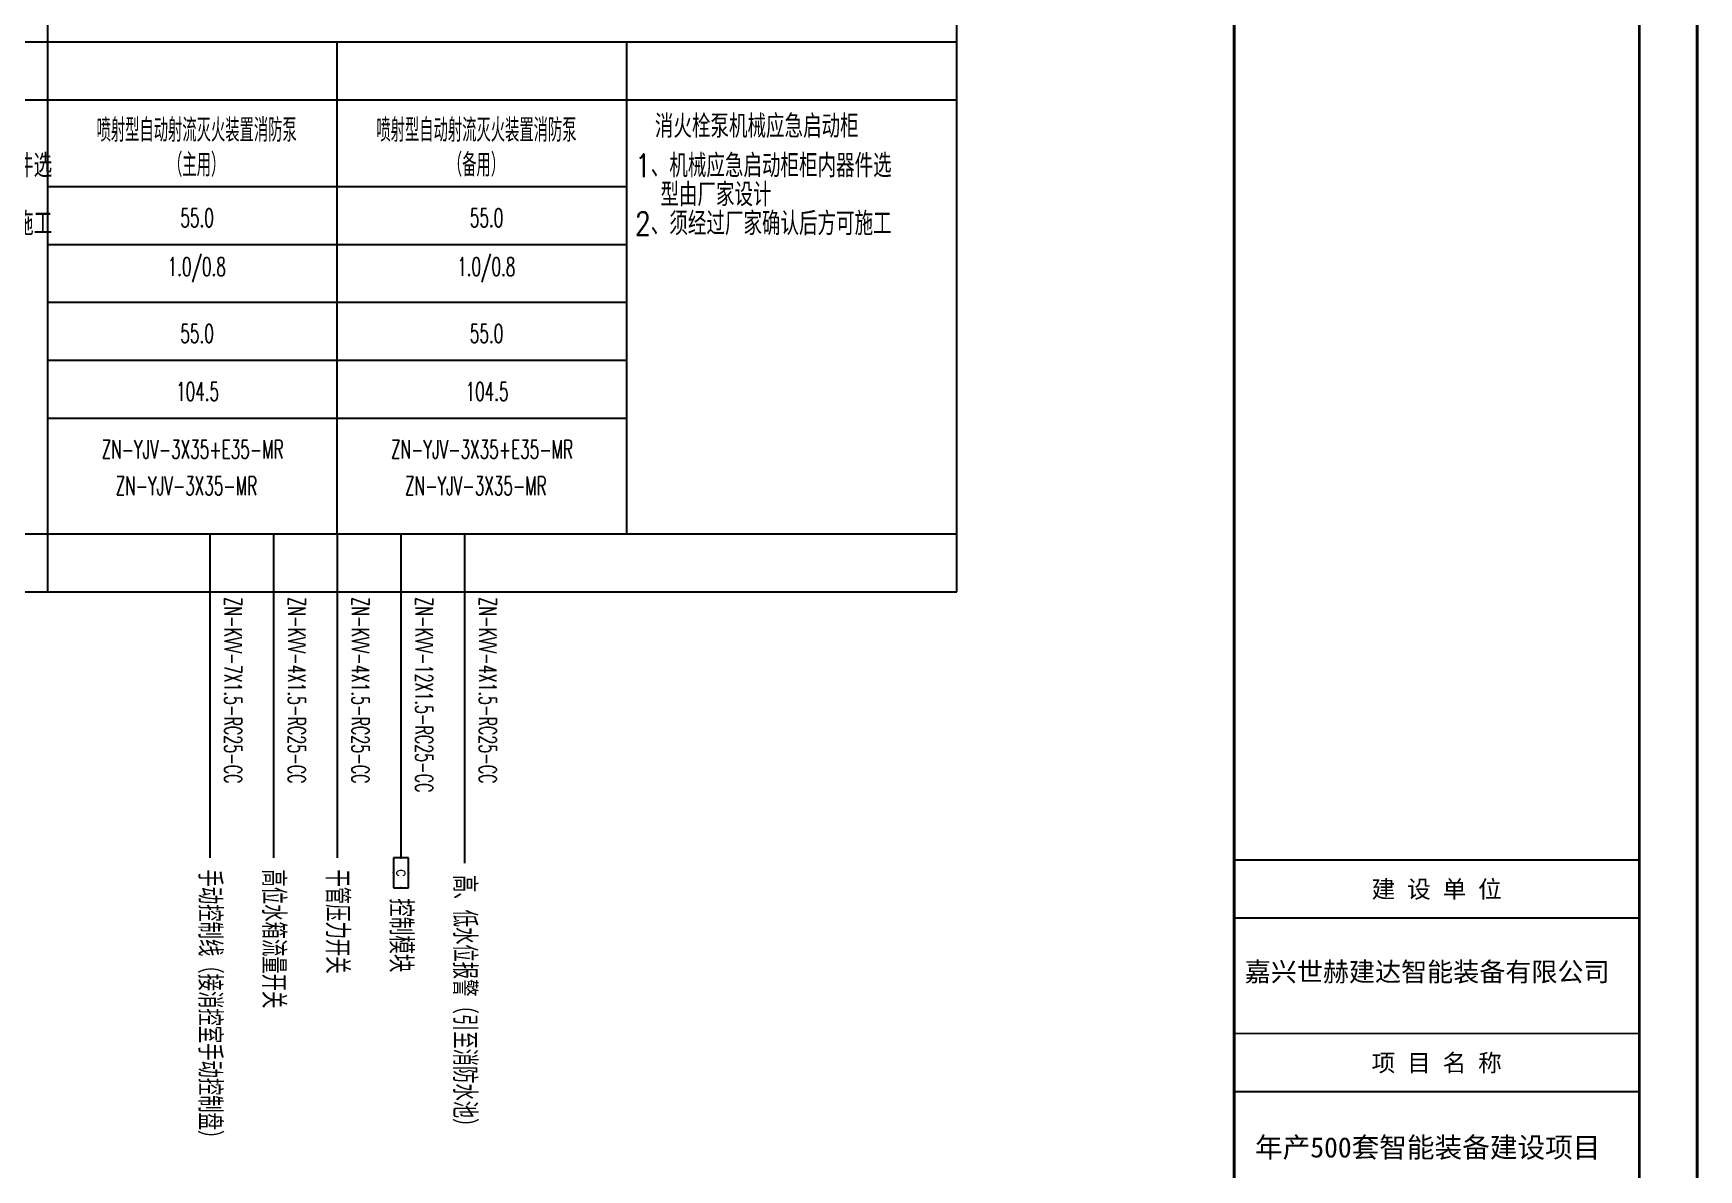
# Model space of a CAD drawing. Extents: x -1396510 to 1250330, y -1892470 to 1623980.
# Drawn here: x -479580 to -450815, y -1316282 to -1296654 of the extents above; entities that cross this region are included whole.
import ezdxf
from ezdxf.enums import TextEntityAlignment as Align

# ---------------------------------------------------------------- set-up
doc = ezdxf.new("R2010")
doc.units = 0
doc.header["$LTSCALE"] = 1000
doc.header["$MEASUREMENT"] = 0
doc.layers.get('Defpoints').update_dxf_attribs({"color": 210})
for name, color, linetype in [('0-cxFrame', 155, 'Continuous'), ('EQUIP-消防', 3, 'Continuous'), ('电气系统图', 7, 'Continuous'), ('经纶图框—文字', 3, 'Continuous')]:
    doc.layers.add(name, color=color, linetype=linetype)
doc.layers.add('0-cxText', color=131, linetype='Continuous', lineweight=25)
doc.styles.add('_TEL_DIM', font='SIMPLEX', dxfattribs={"width": 0.8, "height": 3.5, "bigfont": 'HZTXT'})
doc.styles.add('cx_biaoti', font='')
doc.styles.add('cx_tuming', font='simhei.ttf')
doc.styles.add('cx_tuqian1', font='')
doc.styles.add('TKJY_宋体', font='', dxfattribs={"width": 0.8})
doc.styles.add('TS', font='tssdeng.shx', dxfattribs={"width": 0.9, "bigfont": 'tssdchn.shx'})
doc.styles.add('黑体', font='simhei.ttf', dxfattribs={"height": 12})
doc.styles.get('cx_biaoti').set_extended_font_data('SimSun')
doc.styles.get('cx_tuqian1').set_extended_font_data('SimSun')
doc.styles.get('TKJY_宋体').set_extended_font_data('SimSun')

# ---------------------------------------------------------------- blocks, each defined once
blk = doc.blocks.new('$equip$00001927')
for p, q in [((0.65, 0.65), (-0.65, 0.65)), ((-0.65, 0.65), (-0.65, 0)), ((-0.65, 0), (0.65, 0)), ((0.65, 0), (0.65, 0.65))]:
    blk.add_line(p, q)
for p in [(-0.65, 0.325), (0, 0.65), (0, 0), (0.65, 0.325)]:
    blk.add_point(p)
at = {"color": 7, "style": '_TEL_DIM'}
blk.add_attdef('$TEXT$', text='', height=0.34, dxfattribs=at).set_placement((0.006, 0.343), align=Align.MIDDLE_CENTER)
at = {"color": 7, "style": '_TEL_DIM', "flags": 1}
blk.add_attdef('A', text='', height=0.00002, dxfattribs=at).set_placement((0, 0), align=Align.MIDDLE_CENTER)
blk = doc.blocks.new('zjcx_lan_xiangmu(Dragon)')
for p, q in [((-7000, 9000), (0, 9000)), ((-7000, 6000), (0, 6000)), ((-7000, 3000), (0, 3000)), ((-5000, 1000), (-5000, 0))]:
    blk.add_line(p, q)
at = {"const_width": 30}
for points in [[(-7000, 10000), (0, 10000)], [(-7000, 7000), (0, 7000)], [(-7000, 7000), (0, 7000)], [(-7000, 4000), (0, 4000)], [(-7000, 4000), (0, 4000)], [(-7000, 1000), (0, 1000)], [(-7000, 0), (0, 0)]]:
    blk.add_lwpolyline(points, dxfattribs=at)
blk.add_lwpolyline([(-7000, 10000), (0, 10000), (0, 0), (-7000, 0)], close=True)
at = {"style": 'cx_biaoti'}
for s, p in [('建 设 单 位', (-3500, 9500)), ('项 目 名 称', (-3500, 6500)), ('子 项 名 称', (-3500, 3500)), ('工程编号', (-6013, 500))]:
    blk.add_text(s, height=300, dxfattribs=at).set_placement(p, align=Align.MIDDLE)
blk = doc.blocks.new('T-项目(Dragon)')
blk.add_blockref('zjcx_lan_xiangmu(Dragon)', (0, 0))
at = {"color": 3, "style": 'cx_tuming'}
for s, height, p in [('嘉兴世赫建达智能装备有限公司', 330, (-6816, 7901)), ('年产500套智能装备建设项目 ', 350, (-6638, 4859))]:
    blk.add_text(s, height=height, dxfattribs=at).set_placement(p)
at = {"layer": '经纶图框—文字', "color": 4, "style": 'TKJY_宋体', "width": 0.8}
blk.add_text('125011', height=350, dxfattribs=at).set_placement((-3042, 316), align=Align.CENTER)
blk = doc.blocks.new('zjcx_T1(Dragon)')
at = {"layer": '0-cxFrame', "const_width": 50}
blk.add_lwpolyline([(-7000, 0), (0, 0), (0, 57400), (-7000, 57400)], close=True, dxfattribs=at)
at = {"layer": '0-cxFrame'}
blk.add_blockref('T-项目(Dragon)', (0, 15000), dxfattribs=at)
blk = doc.blocks.new('TK22.A1+1 L(Dragon)')
at = {"layer": '0-cxFrame', "color": 7, "const_width": 0.5}
blk.add_lwpolyline([(0, 0), (-1051, 0), (-1051, 594), (0, 594)], close=True, dxfattribs=at)
at = {"layer": '0-cxFrame', "const_width": 0.5}
for points in [[(-80, 10), (-1031, 10), (-1031, 584), (-80, 584)], [(-10, 10), (-80, 10), (-80, 584), (-10, 584)]]:
    blk.add_lwpolyline(points, close=True, dxfattribs=at)
at = {"layer": '0-cxFrame', "xscale": 0.01, "yscale": 0.01, "zscale": 0.01}
blk.add_blockref('zjcx_T1(Dragon)', (-10, 10), dxfattribs=at)
at = {"style": '黑体', "flags": 4}
blk.add_attdef('图幅', text='', height=3.3, dxfattribs=at).set_placement((-40, 3), align=Align.RIGHT)
at = {"layer": '0-cxText', "flags": 4}
for tag, height, style, p in [('建设单位', 3.5, 'cx_tuming', (-45, 240)), ('项目名称', 3.5, 'cx_tuming', (-45, 210)), ('子项名称', 3.5, 'cx_tuming', (-45, 180)), ('工程编号', 3.3, 'cx_tuqian1', (-35, 165)), ('图名1', 3.5, 'cx_tuming', (-45, 87)), ('图名2', 3.5, 'cx_tuming', (-45, 79)), ('图名3', 3.5, 'cx_tuming', (-45, 71)), ('出图日期', 3.3, 'cx_tuqian1', (-39, 60)), ('专业', 3.3, 'cx_tuqian1', (-55, 52)), ('版次', 3.3, 'cx_tuqian1', (-20, 44)), ('图号', 3.3, 'cx_tuqian1', (-55, 44))]:
    blk.add_attdef(tag, text='', height=height, dxfattribs=dict(at, style=style)).set_placement(p, align=Align.MIDDLE)
at = {"layer": 'Defpoints', "color": 6, "flags": 4}
for tag, height, style, p in [('tufu', 3.3, '黑体', (-12, 12)), ('dwfname', 4, 'cx_tuqian1', (-80, 3))]:
    blk.add_attdef(tag, text='', height=height, dxfattribs=dict(at, style=style)).set_placement(p, align=Align.RIGHT)

msp = doc.modelspace()

# ---------------------------------------------------------------- linework, layer by layer
at = {"layer": '电气系统图', "color": 3}
for p, q in [((-479330, -1306300.1), (-479330.1, -1281800)), ((-463630, -1306300), (-463630.1, -1281799.9)), ((-544411.6, -1296800), (-463630, -1296800)), ((-474330, -1305300), (-474330, -1296800)), ((-469330, -1305300), (-469330, -1296799.9)), ((-544411.6, -1297800), (-463630, -1297800)), ((-479330, -1299300), (-469330, -1299300)), ((-479330, -1300300), (-469330, -1300300)), ((-479330, -1301300), (-469330, -1301300)), ((-479330, -1302300), (-469330, -1302300)), ((-479330, -1303300), (-469330, -1303300)), ((-544411.6, -1305300), (-463630, -1305300)), ((-544411.6, -1306300), (-463630, -1306300))]:
    msp.add_line(p, q, dxfattribs=at)
at = {"layer": '电气系统图', "const_width": 35}
for points in [[(-476530, -1305300), (-476530, -1310895.5)], [(-475430, -1305300), (-475430, -1310895.5)], [(-474330, -1305300), (-474330, -1310895.5)], [(-473230, -1305300), (-473230, -1310895.5)], [(-472130, -1305300), (-472130, -1310990.2)]]:
    msp.add_lwpolyline(points, dxfattribs=at)

# ---------------------------------------------------------------- block references
at = {"layer": '0-cxFrame', "xscale": 100, "yscale": 100, "zscale": 100}
msp.add_blockref('TK22.A1+1 L(Dragon)', (-450840, -1336930), dxfattribs=at)
at = {"layer": 'EQUIP-消防'}
ref = msp.add_blockref('$equip$00001927', (-473360, -1311155.5), dxfattribs=dict(at, xscale=400, yscale=400, zscale=400, rotation=270))
ref.add_attrib('$TEXT$', 'C', dxfattribs={"layer": '0', "color": 7, "height": 150, "rotation": 270, "style": '_TEL_DIM', "width": 0.9}).set_placement((-473230, -1311155.5), align=Align.MIDDLE_CENTER)

# ---------------------------------------------------------------- texts
at = {"layer": '电气系统图', "color": 3, "style": 'TS', "width": 0.65}
for s, p in [('喷射型自动射流灭火装置消防泵', (-476758.6, -1298526.8)), ('喷射型自动射流灭火装置消防泵', (-471925.6, -1298526.8)), ('（主用）', (-476758.6, -1299126.8)), ('（备用）', (-471925.6, -1299126.8))]:
    msp.add_text(s, height=400, dxfattribs=at).set_placement(p, align=Align.CENTER)
at = {"layer": '电气系统图', "color": 3, "style": '_TEL_DIM'}
for s, height, width, p in [('消火栓泵机械应急启动柜', 400, 0.8, (-468844.1, -1298459)), ('1、机械应急启动柜柜内器件选', 400, 0.8, (-483688.5, -1299140.3)), ('1、机械应急启动柜柜内器件选', 400, 0.8, (-469188.5, -1299140.3)), ('型由厂家设计', 400, 0.8, (-468748.6, -1299640.3)), ('2、须经过厂家确认后方可施工', 400, 0.8, (-483688.5, -1300140.3)), ('55.0', 320, 0.6, (-477039.1, -1300000.1)), ('55.0', 320, 0.6, (-472039.1, -1300000.1)), ('2、须经过厂家确认后方可施工', 400, 0.8, (-469188.5, -1300140.3)), ('1.0/0.8', 320, 0.6, (-477258.6, -1300845)), ('1.0/0.8', 320, 0.6, (-472258.5, -1300845)), ('55.0', 320, 0.6, (-477039.1, -1302000.1)), ('55.0', 320, 0.6, (-472039.1, -1302000.1)), ('104.5', 320, 0.6, (-477112.3, -1303000.1)), ('104.5', 320, 0.6, (-472112.2, -1303000.1)), ('ZN-YJV-3X35+E35-MR', 320, 0.6, (-478400.2, -1304000.2)), ('ZN-YJV-3X35+E35-MR', 320, 0.6, (-473400.2, -1304000.2)), ('ZN-YJV-3X35-MR', 320, 0.6, (-478156.5, -1304629.4)), ('ZN-YJV-3X35-MR', 320, 0.6, (-473156.5, -1304629.4))]:
    msp.add_text(s, height=height, dxfattribs=dict(at, width=width)).set_placement(p)
at = {"layer": '电气系统图', "style": '_TEL_DIM'}
for s, height, width, p in [('ZN-KVV-7X1.5-RC25-CC', 300, 0.6, (-476280, -1306395.2)), ('ZN-KVV-4X1.5-RC25-CC', 300, 0.6, (-475180, -1306395.2)), ('ZN-KVV-4X1.5-RC25-CC', 300, 0.6, (-474080, -1306395.2)), ('ZN-KVV-12X1.5-RC25-CC', 300, 0.6, (-472980, -1306395.2)), ('ZN-KVV-4X1.5-RC25-CC', 300, 0.6, (-471880, -1306395.2)), ('高位水箱流量开关', 400, 0.75, (-475630, -1311095.5)), ('干管压力开关', 400, 0.75, (-474530, -1311095.5)), ('高、低水位报警（引至消防水池）', 400, 0.75, (-472330, -1311190.2)), ('控制模块', 400, 0.8, (-473430, -1311593.7))]:
    msp.add_text(s, height=height, rotation=270, dxfattribs=dict(at, width=width)).set_placement(p)
at = {"layer": '电气系统图', "color": 1, "style": '_TEL_DIM', "width": 0.75}
msp.add_text('手动控制线（接消控室手动控制盘）', height=400, rotation=270, dxfattribs=at).set_placement((-476730, -1311095.5))

doc.saveas('drawing.dxf')
